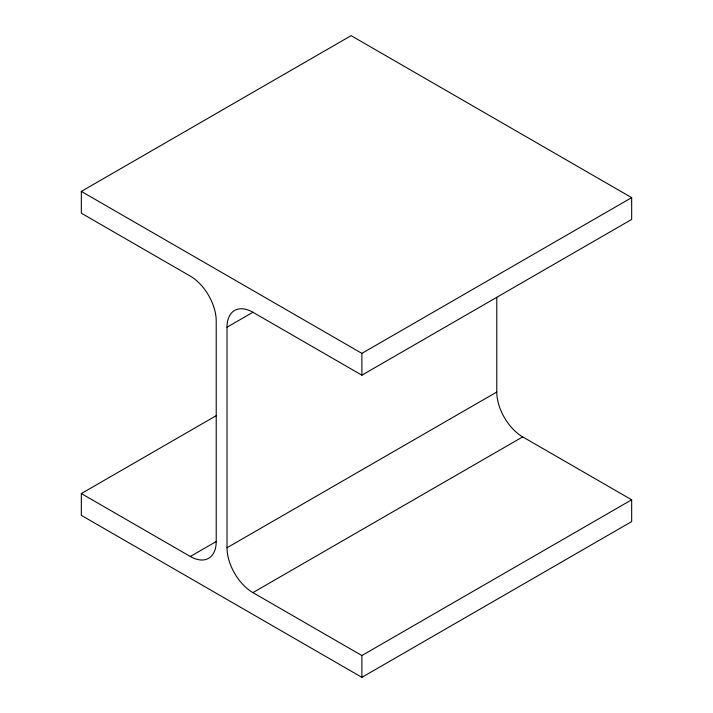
<?xml version="1.0" encoding="UTF-8"?>
<svg xmlns="http://www.w3.org/2000/svg" width="713" height="713" viewBox="0 0 713 713"><rect width="100%" height="100%" fill="white"/><g stroke="black" fill="none" stroke-linecap="round" stroke-linejoin="round"><path stroke-width="1.07" d="M81.335 493.565L190.318 556.488A36.621 21.149 60 0 0 216.217 541.532L216.217 320.984A36.621 21.149 60 0 0 190.318 276.127L81.335 213.205L81.335 191.405L351.108 35.65L631.665 197.635L631.665 219.435L361.892 375.19L252.91 312.267A36.621 21.149 60 0 0 227.01 327.214L227.01 547.762A36.621 21.149 60 0 0 252.91 592.619L361.892 655.541L631.665 499.795L631.665 521.595L361.892 677.35L81.335 515.365L81.335 493.565L216.217 415.688M227.01 327.214L253.026 312.196M81.335 191.405L361.892 353.381L631.665 197.635M190.318 556.488L216.333 541.47M227.01 547.762L496.783 392.016L496.783 297.33M252.91 592.619L522.682 436.873L631.665 499.795M361.892 353.381L361.892 375.19M361.892 655.541L361.892 677.35M522.682 436.873A36.621 21.149 60 0 1 496.783 392.016"/></g></svg>
